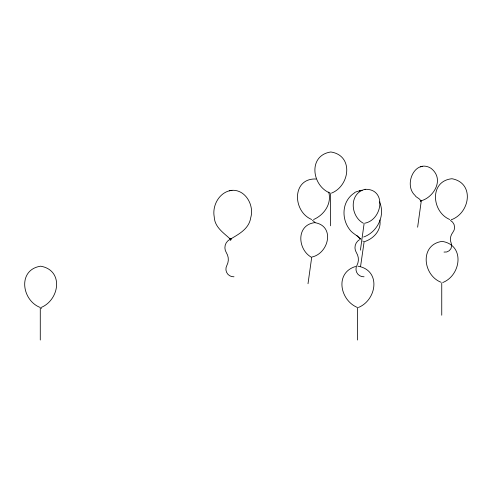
<?xml version="1.0" encoding="UTF-8"?>
<svg xmlns="http://www.w3.org/2000/svg" width="492" height="492" viewBox="0 0 492 492"><rect width="100%" height="100%" fill="white"/><g stroke="black" fill="none" stroke-linecap="round" stroke-linejoin="round"><path stroke-width="0.74" d="M230.022 239.856C230.896 240.244 231.634 239.518 230.945 238.817C239.26 233.934 249.173 228.571 250.736 217.648C254.413 205.527 245.613 189.426 231.947 190.324C219.61 191.671 212.009 205.256 214.223 216.855C214.598 227.126 223.62 232.851 230.065 238.854M360.531 266.652L364.068 242.187M421.201 201.462L417.634 227.206M311.682 257.464L308.01 283.743M364.068 223.891L360.402 250.17M420.42 201.117C421.103 198.756 415.678 197.501 414.984 195.355C403.256 184.58 415.082 158.424 431.035 168.325C445.291 179.531 433.009 197.907 421.109 200.754M41.094 307.488C59.624 299.935 63.991 270.114 40.621 266.19C17.411 269.733 21.611 300.237 40.086 307.42M41.242 308.644L41.217 308.293M358.397 307.488C376.927 299.935 381.294 270.114 357.918 266.19M421.429 200.81L420.832 200.674L420.881 201.111M311.854 257.052C328.89 253.423 335.267 225.846 314.782 222.648M229.899 238.614L230.502 238.442M359.972 238.614L360.452 238.442M361.017 239.038L360.408 239.198M331.423 193.147C349.892 186.001 353.951 155.454 330.821 151.973C307.697 155.454 311.756 186.001 330.224 193.147M442.689 282.556C461.158 275.409 465.217 244.868 442.087 241.387C419.332 244.598 422.776 275.225 441.115 282.297M451.25 219.77C470.112 213.061 474.878 182.95 451.957 178.731C429.147 181.001 431.589 211.898 449.713 219.481M313.607 219.524C324.093 214.979 331.965 203.805 328.711 192.046M230.416 239.776L230.065 239.868L230.625 239.887M363.649 237.009C377.358 232.156 385.691 215.422 379.455 201.849M364.357 241.689C373.619 238.761 381.558 230.305 379.886 219.942M364.701 223.227C382.813 219.838 386.798 188.448 365.027 189.322M365.162 189.285C348.803 193.245 350.273 216.185 363.36 223.251M314.597 222.648C296.043 225.115 297.574 249.192 311.104 257.082M359.332 190.822C367.991 189.045 353.92 191.72 354.394 192.95C350.353 195.478 347.315 199.389 345.593 203.805C342.53 211.984 343.976 221.591 349.019 228.682C351.651 233.097 356.86 235.022 360.156 238.638M422.394 166.321L420.408 166.874M355.71 266.443C334.443 272.746 339.978 300.348 357.444 307.488M229.998 238.823L230.822 238.848M231.947 190.324L229.266 190.822M420.881 201.037L420.549 200.877L420.98 200.736M230.342 239.198L231.025 238.645M316.067 179.008C291.688 177.938 292.439 211.56 311.682 219.481M359.88 238.589L356.811 235.477M362.801 241.031L363.453 241.664M441.748 283.201L441.748 315.218M357.579 308.01L357.579 340.027M330.483 193.793L330.483 225.81M40.276 308.01L40.276 340.027M229.512 239.622A9.305 9.305 5.1 0 0 226.338 252.654A12.749 12.743 5.1 0 1 226.812 265.526A7.657 7.651 5.1 0 0 234.001 276.787M450.426 220.416A7.952 7.927 -0.2 0 1 452.843 232.378A10.898 10.861 -0.2 0 0 451.201 243.232A6.544 6.519 -0.2 0 1 444.012 252.076M312.395 220.416A7.952 7.927 -0.2 0 1 315.015 222.673M359.584 239.622A9.305 9.305 5.1 0 0 356.411 252.654A12.749 12.743 5.1 0 1 356.878 265.526A7.657 7.651 5.1 0 0 364.068 276.787"/></g></svg>
